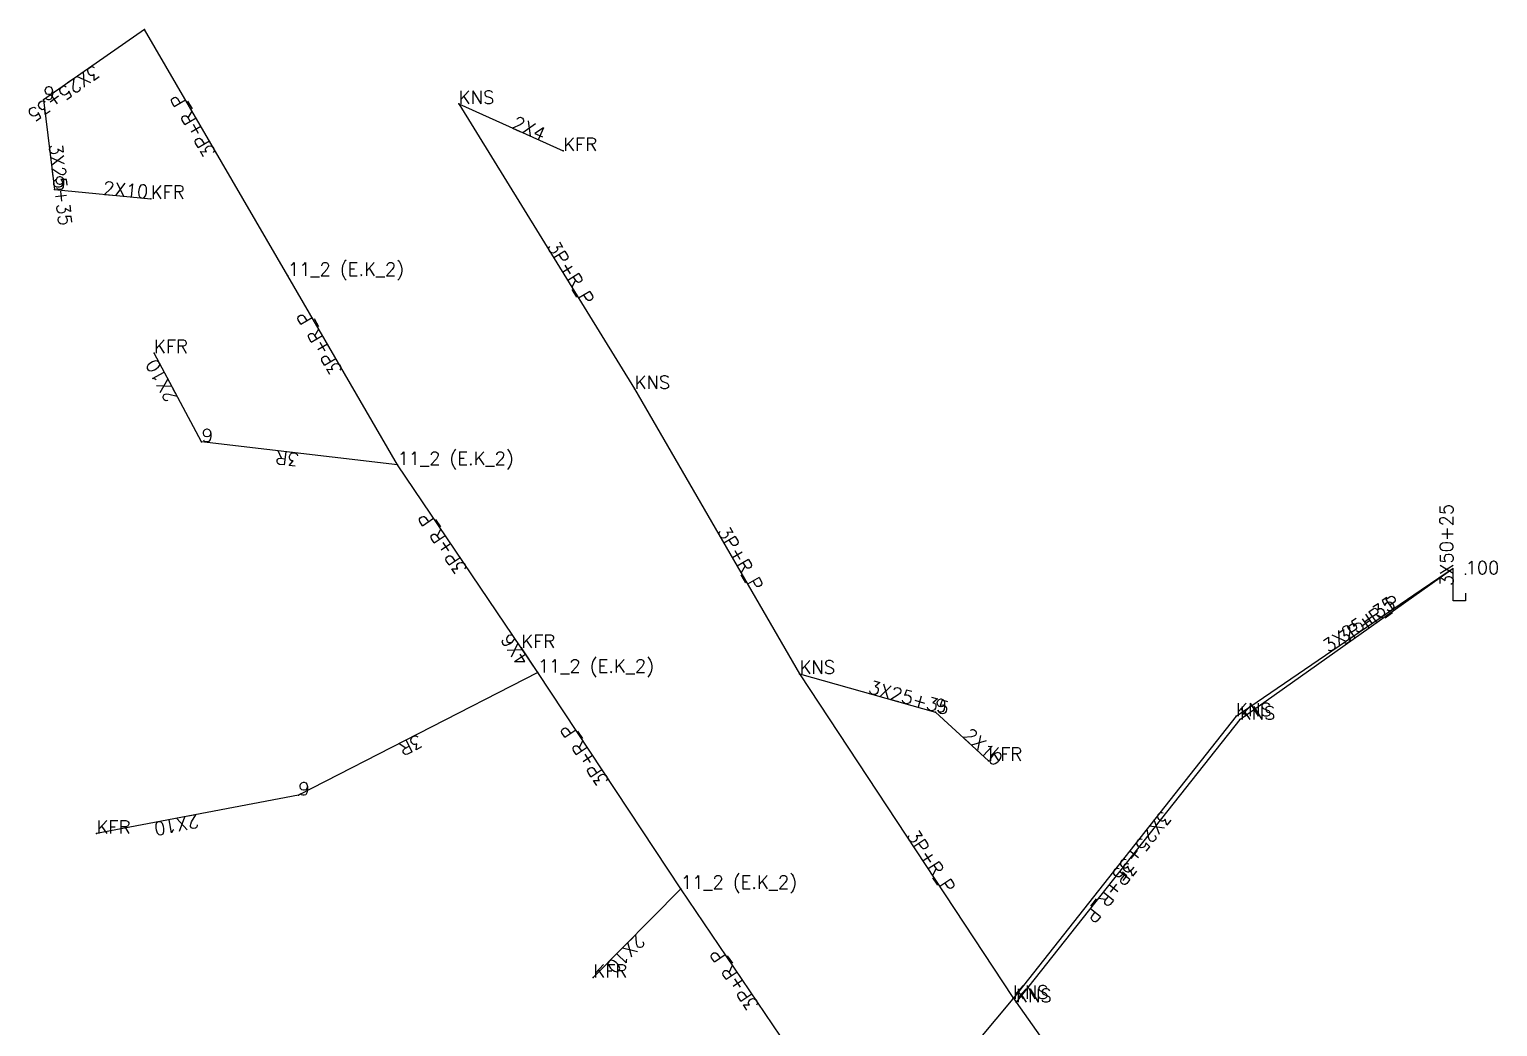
# Model space of a CAD drawing. Extents: x 510644 to 510972, y 4590403 to 4590808.
# Drawn here: x 510643.8 to 510866.9, y 4590656.6 to 4590808 of the extents above; entities that cross this region are included whole.
import ezdxf

# ---------------------------------------------------------------- set-up
doc = ezdxf.new("R2010")
doc.units = 0
doc.header["$MEASUREMENT"] = 0
for name, color, linetype, true_color in [('100', 7, 'Continuous', 0xffffff), ('11_2_(E.K_2)', 96, 'Continuous', 0x008000), ('2X10', 96, 'Continuous', 0x008000), ('2X4', 96, 'Continuous', 0x008000), ('3P+R_P', 96, 'Continuous', 0x008000), ('3R', 96, 'Continuous', 0x008000), ('3X25+35', 96, 'Continuous', 0x008000), ('3X50+25', 96, 'Continuous', 0x008000), ('4X6', 7, 'Continuous', 0xffffff), ('9', 96, 'Continuous', 0x008000), ('KOFRA', 96, 'Continuous', 0x008000), ('KONSOL', 96, 'Continuous', 0x008000)]:
    doc.layers.add(name, color=color, linetype=linetype, true_color=true_color)
doc.layers.add('Etiket', color=7, linetype='Continuous')
doc.styles.get("Standard").update_dxf_attribs({"font": 'simplex.shx'})

msp = doc.modelspace()

# ---------------------------------------------------------------- linework, layer by layer
at = {"layer": '100', "color": 7, "true_color": 0xffffff}
msp.add_point((510862.0212, 4590725.2768), dxfattribs=at)
at = {"layer": '11_2_(E.K_2)', "color": 96, "true_color": 0x008000}
for p in [(510661.3484, 4590808.033), (510683.122, 4590770.621), (510699.7692, 4590741.8768), (510721.0833, 4590710.3374), (510742.8205, 4590677.51)]:
    msp.add_point(p, dxfattribs=at)
at = {"layer": '2X10', "color": 96, "true_color": 0x008000}
for p, q in [((510647.6674, 4590783.6944), (510662.2872, 4590782.2974)), ((510670.0139, 4590745.3689), (510662.7833, 4590758.8586)), ((510781.5253, 4590704.3587), (510789.5379, 4590696.9537)), ((510684.7126, 4590691.7035), (510654.0479, 4590685.8925)), ((510742.8205, 4590677.51), (510729.515, 4590664.0178))]:
    msp.add_line(p, q, dxfattribs=at)
at = {"layer": '2X4', "color": 96, "true_color": 0x008000}
msp.add_line((510709.0733, 4590796.716), (510724.9466, 4590789.5682), dxfattribs=at)
at = {"layer": '3P+R_P', "color": 96, "true_color": 0x008000}
for p, q in [((510683.122, 4590770.621), (510661.3484, 4590808.033)), ((510709.0733, 4590796.716), (510735.7891, 4590753.4226)), ((510699.7692, 4590741.8768), (510683.122, 4590770.621)), ((510735.7891, 4590753.4226), (510760.8508, 4590710.1717)), ((510721.0833, 4590710.3374), (510699.7692, 4590741.8768)), ((510742.8205, 4590677.51), (510721.0833, 4590710.3374)), ((510827.7317, 4590703.2141), (510793.7438, 4590660.3093)), ((510766.6975, 4590642.1983), (510742.8205, 4590677.51)), ((510793.7438, 4590660.3093), (510815.177, 4590629.9538))]:
    msp.add_line(p, q, dxfattribs=at)
for points in [[(510827.7317, 4590703.2141, 0), (510859.3735, 4590725.6705, 0), (510860.1547, 4590726.2249, 0)], [(510760.8508, 4590710.1717, 0), (510793.272, 4590661.0245, 0), (510793.3484, 4590660.9087, 0), (510793.7438, 4590660.3093, 0)]]:
    msp.add_polyline3d(points, dxfattribs=at)
at = {"layer": '3R', "color": 96, "true_color": 0x008000}
for p, q in [((510699.7692, 4590741.8768), (510670.0139, 4590745.3689)), ((510721.0833, 4590710.3374), (510684.7126, 4590691.7035))]:
    msp.add_line(p, q, dxfattribs=at)
at = {"layer": '3X25+35', "color": 96, "true_color": 0x008000}
for p, q in [((510661.3484, 4590808.033), (510645.9929, 4590797.357)), ((510645.9929, 4590797.357), (510647.6674, 4590783.6944)), ((510760.8508, 4590710.1717), (510781.5253, 4590704.3587))]:
    msp.add_line(p, q, dxfattribs=at)
for points in [[(510827.1594, 4590703.7077, 0), (510855.2862, 4590722.9025, 0), (510859.3733, 4590725.6913, 0), (510860.1547, 4590726.2249, 0)], [(510827.1594, 4590703.7077, 0), (510804.7241, 4590675.3083, 0), (510793.3484, 4590660.9087, 0), (510793.2653, 4590660.8035, 0)], [(510793.2653, 4590660.8035, 0), (510793.2467, 4590660.7813, 0), (510782.6592, 4590648.1162, 0), (510772.0452, 4590635.4194, 0), (510765.7862, 4590627.9322, 0)]]:
    msp.add_polyline3d(points, dxfattribs=at)
at = {"layer": '3X50+25', "color": 96, "true_color": 0x008000}
msp.add_polyline3d([(510862.0255, 4590722.4299, 0), (510862.0273, 4590721.2312, 0), (510860.1622, 4590721.2284, 0), (510860.1555, 4590725.7071, 0), (510860.1547, 4590726.2249, 0)], dxfattribs=at)
at = {"layer": '4X6', "color": 7, "true_color": 0xffffff}
msp.add_line((510721.0833, 4590710.3374), (510718.5906, 4590714.0816), dxfattribs=at)
at = {"layer": '9', "color": 96, "true_color": 0x008000}
for p in [(510645.9929, 4590797.357), (510647.6674, 4590783.6944), (510670.0139, 4590745.3689), (510781.5253, 4590704.3587), (510684.7126, 4590691.7035)]:
    msp.add_point(p, dxfattribs=at)
at = {"layer": 'KOFRA', "color": 96, "true_color": 0x008000}
for p in [(510724.9466, 4590789.5682), (510662.2872, 4590782.2974), (510662.7833, 4590758.8586), (510718.5906, 4590714.0816), (510789.5379, 4590696.9537), (510654.0479, 4590685.8925), (510729.515, 4590664.0178)]:
    msp.add_point(p, dxfattribs=at)
at = {"layer": 'KONSOL', "color": 96, "true_color": 0x008000}
for p in [(510709.0733, 4590796.716), (510735.7891, 4590753.4226), (510760.8508, 4590710.1717), (510827.1594, 4590703.7077), (510827.7317, 4590703.2141), (510793.2653, 4590660.8035), (510793.7438, 4590660.3093)]:
    msp.add_point(p, dxfattribs=at)

# ---------------------------------------------------------------- texts
at = {"layer": 'Etiket', "color": 96, "true_color": 0x008000}
for s, rotation, p in [('3X25+35', 214.8091809, (510653.67065, 4590802.695)), ('3P+R_P', 120.1991947, (510672.2352, 4590789.327)), ('2X4', 335.757803, (510717.00995, 4590793.1421)), ('3X25+35', 276.9873729, (510646.83015, 4590790.5257)), ('2X10', 354.541655, (510654.9773, 4590782.9959)), ('3P+R_P', 301.6782014, (510722.4312, 4590775.0693)), ('3P+R_P', 120.0772723, (510691.4456, 4590756.2489)), ('2X10', 118.1917069, (510666.3986, 4590752.11375)), ('3R', 173.3063523, (510684.89155, 4590743.62285)), ('3X50+25', 90.0857127, (510860.15885, 4590723.46775)), ('3P+R_P', 124.0505451, (510710.42625, 4590726.1071)), ('3P+R_P', 300.0901135, (510748.31995, 4590731.79715)), ('3X25+35', 34.3111169, (510841.2228, 4590713.3051)), ('3P+R_P', 35.3635807, (510843.5526, 4590714.4423)), ('3X25+35', 344.2957362, (510771.18805, 4590707.2652)), ('3R', 207.1275488, (510702.89795, 4590701.02045)), ('3P+R_P', 123.511186, (510731.9519, 4590693.9237)), ('2X10', 317.2568305, (510785.5316, 4590700.6562)), ('2X10', 190.7303858, (510669.38025, 4590688.798)), ('3X25+35', 231.6915452, (510815.94175, 4590689.508)), ('3P+R_P', 303.4118552, (510777.0614, 4590685.5981)), ('3P+R_P', 231.6147871, (510810.73775, 4590681.7617)), ('2X10', 225.3991741, (510736.16775, 4590670.7639)), ('3P+R_P', 124.0656986, (510754.759, 4590659.85415))]:
    msp.add_text(s, height=2, rotation=rotation, dxfattribs=at).set_placement(p)
for s, p in [('9', (510645.9929, 4590797.357)), ('KNS', (510709.0733, 4590796.716)), ('KFR', (510724.9466, 4590789.5682)), ('9', (510647.6674, 4590783.6944)), ('KFR', (510662.2872, 4590782.2974)), ('11_2 (E.K_2)', (510683.122, 4590770.621)), ('KFR', (510662.7833, 4590758.8586)), ('KNS', (510735.7891, 4590753.4226)), ('9', (510670.0139, 4590745.3689)), ('11_2 (E.K_2)', (510699.7692, 4590741.8768)), ('KFR', (510718.5906, 4590714.0816)), ('11_2 (E.K_2)', (510721.0833, 4590710.3374)), ('KNS', (510760.8508, 4590710.1717)), ('9', (510781.5253, 4590704.3587)), ('KNS', (510827.1594, 4590703.7077)), ('KNS', (510827.7317, 4590703.2141)), ('KFR', (510789.5379, 4590696.9537)), ('9', (510684.7126, 4590691.7035)), ('KFR', (510654.0479, 4590685.8925)), ('11_2 (E.K_2)', (510742.8205, 4590677.51)), ('KFR', (510729.515, 4590664.0178)), ('KNS', (510793.2653, 4590660.8035)), ('KNS', (510793.7438, 4590660.3093))]:
    msp.add_text(s, height=2, dxfattribs=at).set_placement(p)
at = {"layer": 'Etiket', "color": 7, "true_color": 0xffffff}
msp.add_text('100', height=2, dxfattribs=at).set_placement((510862.0212, 4590725.2768))
msp.add_text('4X6', height=2, rotation=123.6536792, dxfattribs=at).set_placement((510719.83695, 4590712.2095))

doc.saveas('drawing.dxf')
